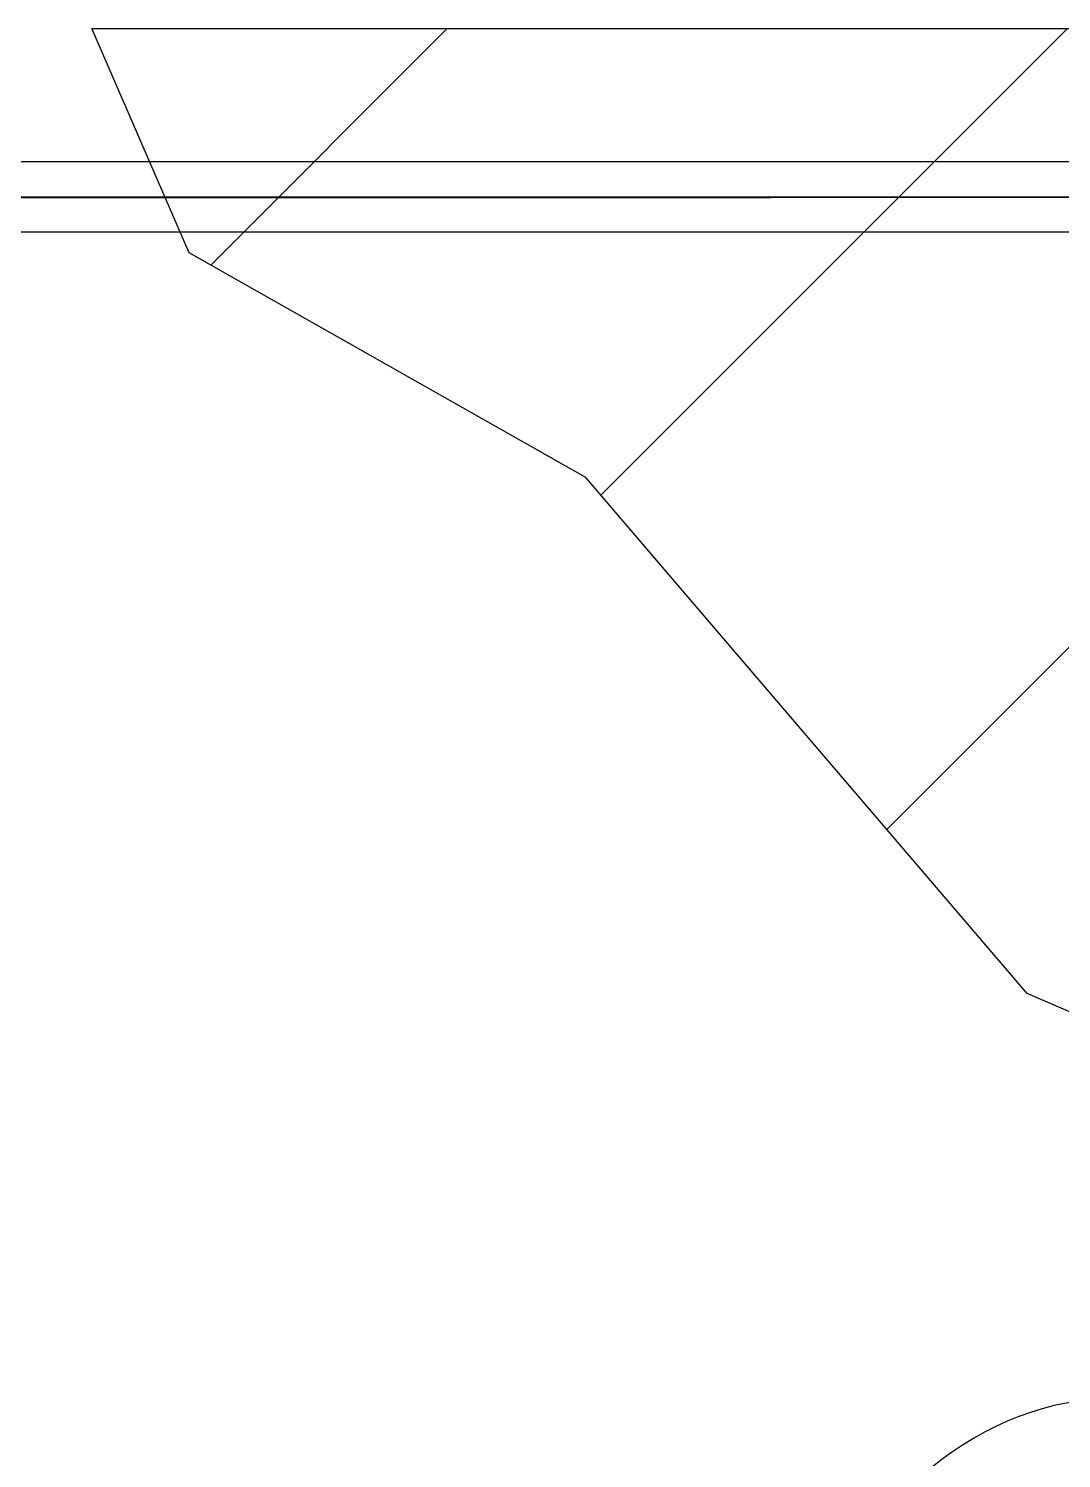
# Model space of a CAD drawing. Header units: metres. Extents: x 0 to 63075, y 0 to 44550.
# Drawn here: x 14249 to 14631, y 27685 to 28215 of the extents above; entities that cross this region are included whole.
import ezdxf

# ---------------------------------------------------------------- set-up
doc = ezdxf.new("R2010")
doc.units = ezdxf.units.M
doc.header["$LTSCALE"] = 75
doc.linetypes.add('CENTER2', pattern=[28.575, 19.05, -3.175, 3.175, -3.175])
doc.linetypes.add('CENTERX2', pattern=[101.6, 63.5, -12.7, 12.7, -12.7])
for name, color, linetype in [('SC1', 7, 'CENTER2'), ('SDM', 7, 'Continuous'), ('SL1', 8, 'Continuous')]:
    doc.layers.add(name, color=color, linetype=linetype)

# ---------------------------------------------------------------- blocks, each defined once
blk = doc.blocks.new('A$C52ce5e24')
at = {"layer": 'SL1'}
h = blk.add_hatch(dxfattribs=at)
h.set_pattern_fill('_USER', color=256, scale=162.5, angle=45, style=0, pattern_type=0)
h.set_pattern_definition([(45, (-23841.37, -18073.27), (-114.90485, 114.90485), [])])
h.paths.add_polyline_path([(6012.65, 6663.77), (7063.3, 6663.77), (7016.17, 6569.52), (6797.17, 6489.13), (6594.8, 6275.67), (6481.14, 6253.49), (6359.17, 6306.16), (6195.61, 6497.44), (6048.69, 6580.61)])
for p, q in [((8651.96, 6614.38), (4151.96, 6614.38)), ((8651.96, 6614.38), (4151.96, 6614.38)), ((0, 6601.33), (12183.08, 6601.33)), ((8503.96, 6601.33), (4299.96, 6601.33)), ((8651.96, 6588.28), (4151.96, 6588.28)), ((8651.96, 6588.28), (4151.96, 6588.28))]:
    blk.add_line(p, q, dxfattribs=at)
blk.add_lwpolyline([(6012.65, 6663.77), (7063.3, 6663.77), (7016.17, 6569.52), (6797.17, 6489.13), (6594.8, 6275.67), (6481.14, 6253.49), (6359.17, 6306.16), (6195.61, 6497.44), (6048.69, 6580.61)], close=True, dxfattribs=at)
blk.add_ellipse((6391.85, 5962.41), major_axis=(0, 193.68), ratio=0.707107, start_param=0, end_param=3.141593, dxfattribs=at)

msp = doc.modelspace()

# ---------------------------------------------------------------- linework, layer by layer
at = {"layer": 'SC1', "color": 7, "linetype": 'CENTERX2', "lineweight": 9}
msp.add_line((22143.58, 28152.59), (6381.38, 28152.59), dxfattribs=at)

# ---------------------------------------------------------------- block references
at = {"layer": 'SDM'}
msp.add_blockref('A$C52ce5e24', (8259.51, 21551.5), dxfattribs=at)

doc.saveas('drawing.dxf')
